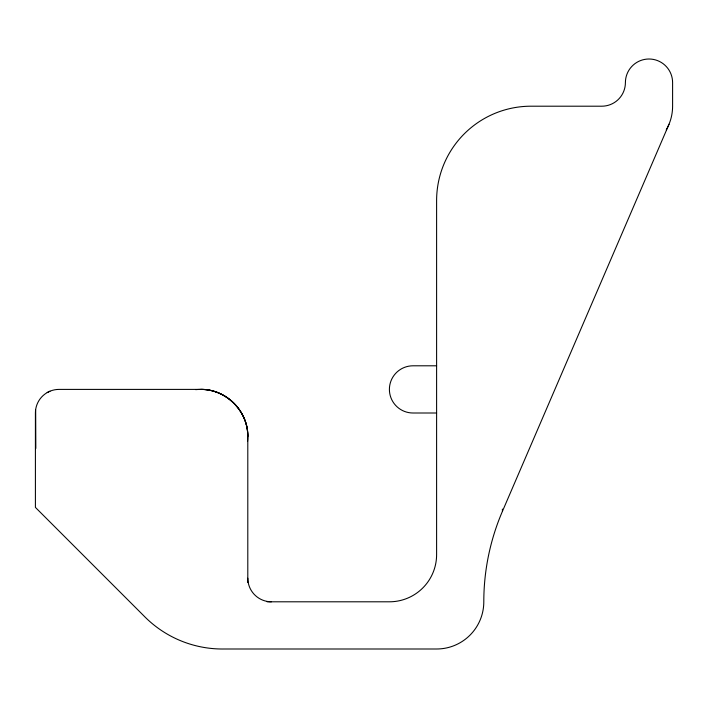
<?xml version="1.0" encoding="UTF-8"?>
<svg xmlns="http://www.w3.org/2000/svg" width="708" height="708" viewBox="0 0 708 708"><rect width="100%" height="100%" fill="white"/><g stroke="black" fill="none" stroke-linecap="round" stroke-linejoin="round"><path stroke-width="1.06" d="M35.604 409.923L35.648 448.642L35.542 410.959M247.8 582.489L247.8 436.597C248.437 411.375 225.825 388.772 200.603 389.4L59.003 389.4A23.603 23.603 0 0 0 35.409 413.003L35.409 507.397L143.627 615.624A109.793 109.793 0 0 0 224.206 648.997L436.606 648.997A47.197 47.197 0 0 0 483.803 601.8A229.065 229.065 0 0 1 502.459 511.247L669.007 124.263M47.206 392.559L49.976 391.197M436.606 365.797L413.003 365.797A23.603 23.603 0 0 0 389.4 389.4A23.603 23.603 0 0 0 413.003 413.003L436.606 413.003M267.111 601.8L389.4 601.8A47.197 47.197 0 0 0 436.606 554.594L436.606 200.603A94.403 94.403 0 0 1 531 106.2L601.8 106.2A23.603 23.603 0 0 0 625.403 82.606A23.603 23.603 0 0 1 648.997 59.003A23.603 23.603 0 0 1 672.6 82.606L672.6 106.2A47.197 47.197 0 0 1 666.272 129.803M200.603 389.4C225.834 388.825 248.375 411.375 247.8 436.597M195.673 389.657A47.197 47.197 0 0 1 247.543 441.535M502.459 511.247A519.353 519.353 0 0 1 502.379 509.096M271.403 601.8A23.603 23.603 0 0 1 247.8 578.197"/></g></svg>
